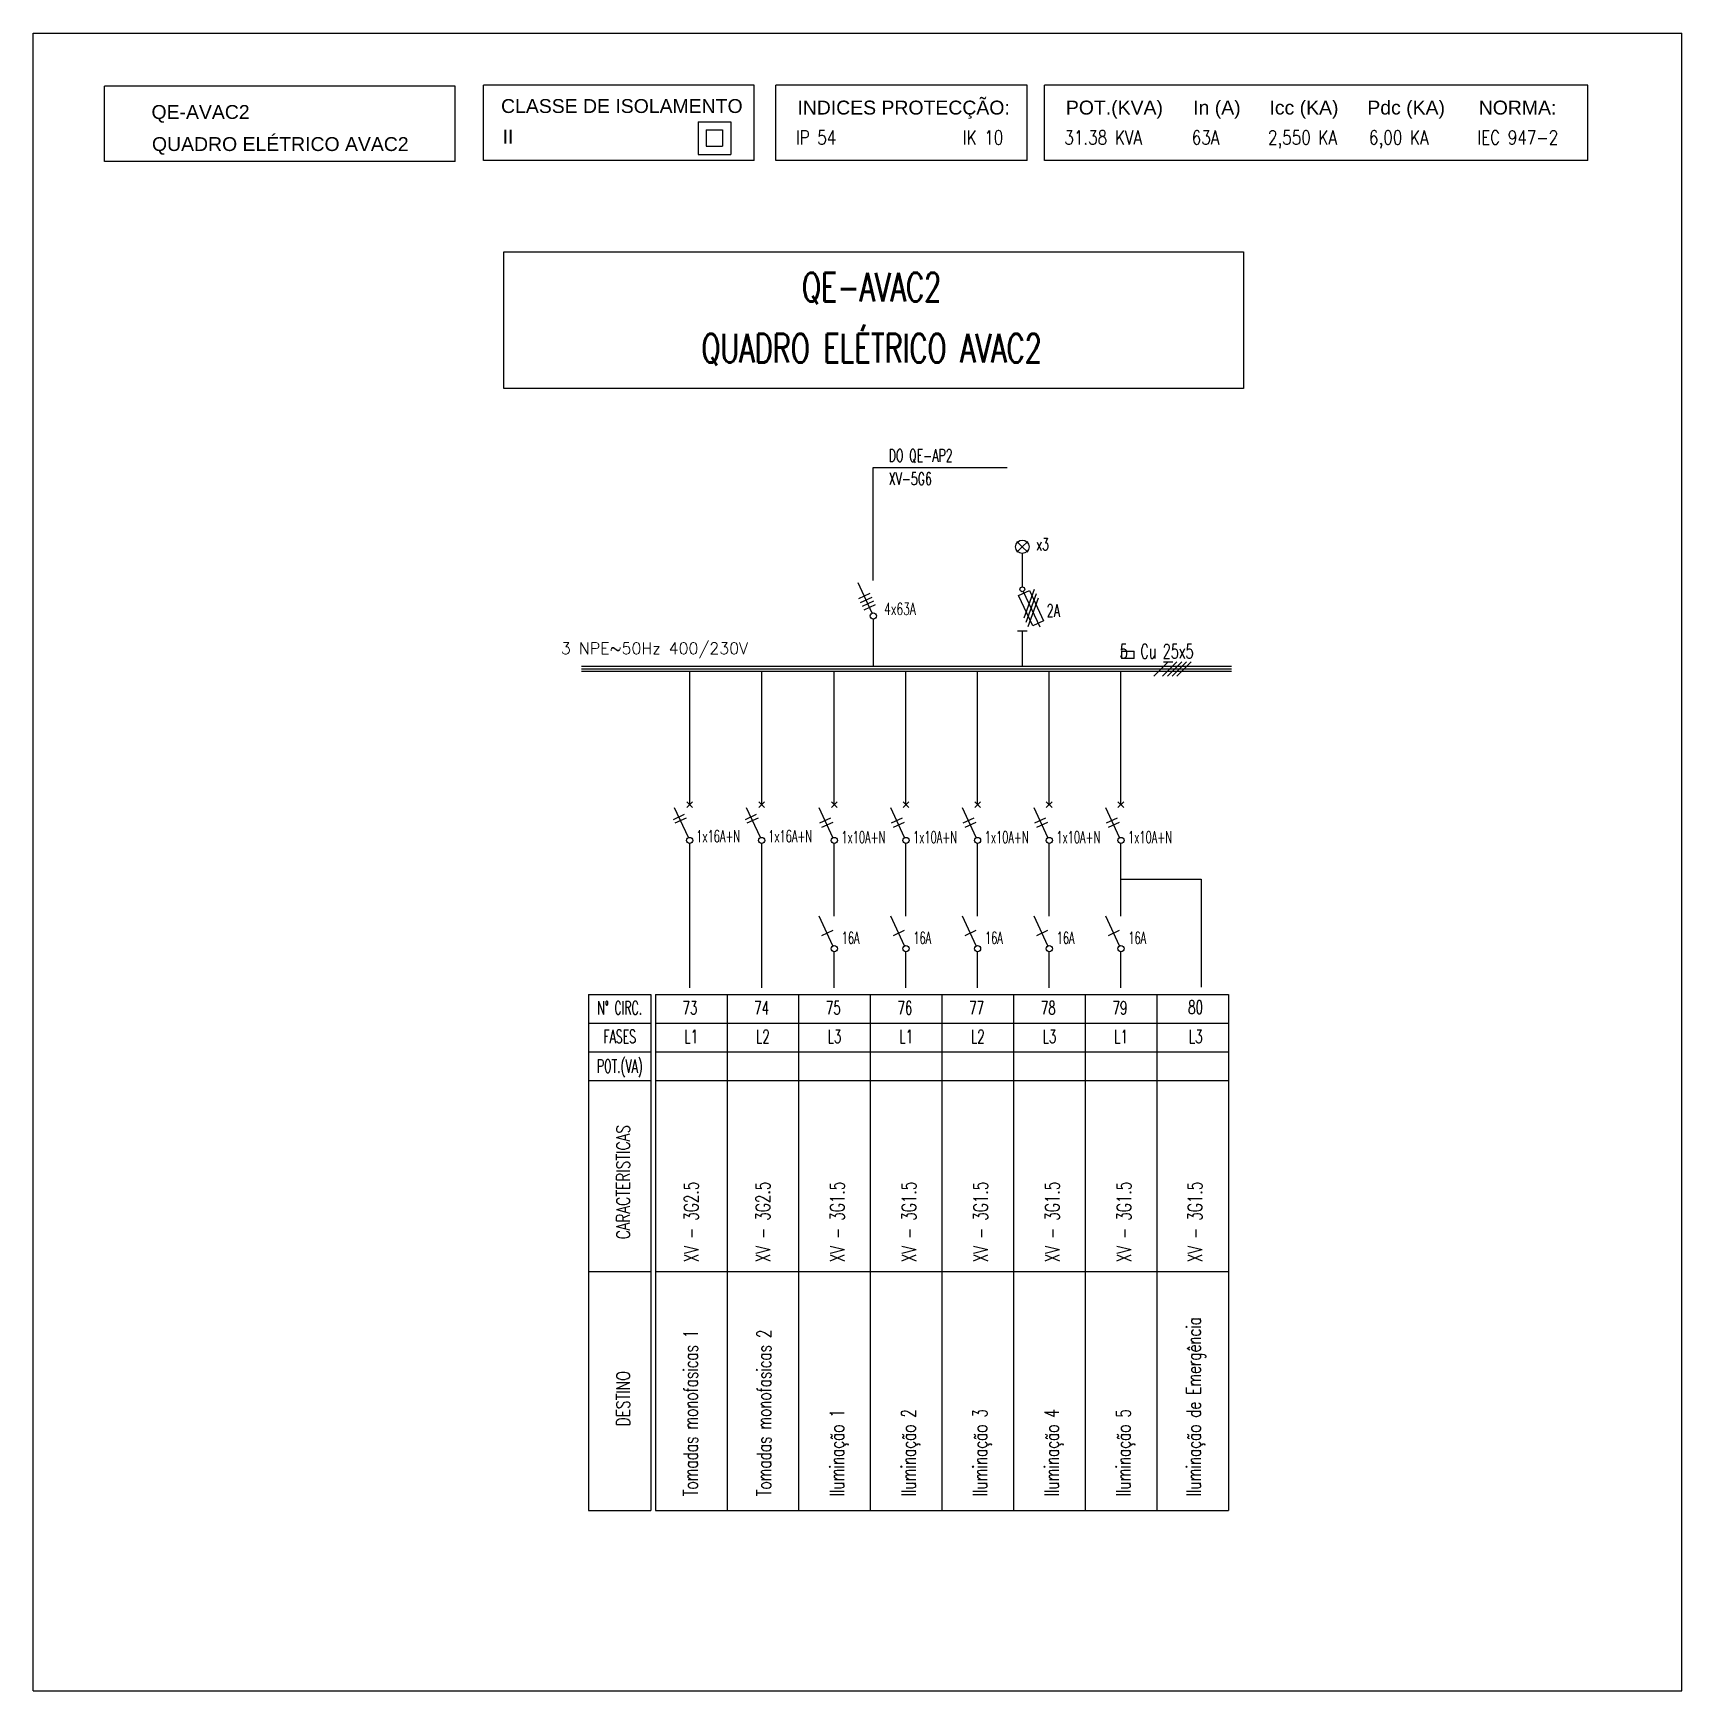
# Model space of a CAD drawing. Header units: millimetres. Extents: x -35961 to -35580, y 154458 to 154764.
# Drawn here: x -35677.07 to -35653.57, y 154486.51 to 154510.13 of the extents above; entities that cross this region are included whole.
import ezdxf
from ezdxf.enums import TextEntityAlignment as Align

# ---------------------------------------------------------------- set-up
doc = ezdxf.new("R2010")
doc.units = ezdxf.units.MM
doc.header["$MEASUREMENT"] = 0
doc.layers.add('ELÉCTRICO', color=255, linetype='Continuous')
doc.layers.add('SIMBOLOGIA', color=255, linetype='Continuous')
doc.styles.add('ARIAL', font='arial.ttf')
doc.styles.add('ROMANS', font='romans')
doc.styles.add('SIMPLEX', font='SIMPLEX')

msp = doc.modelspace()

# ---------------------------------------------------------------- linework, layer by layer
at = {"layer": 'ELÉCTRICO', "linetype": 'Continuous', "ltscale": 0.03}
for p, q in [((-35677.067, 154510.135), (-35653.57, 154510.135)), ((-35677.067, 154486.511), (-35653.57, 154486.511))]:
    msp.add_line(p, q, dxfattribs=at)
at = {"layer": 'SIMBOLOGIA', "linetype": 'Continuous', "ltscale": 0.03}
for p, q in [((-35677.067, 154486.511), (-35677.067, 154510.135)), ((-35653.57, 154486.511), (-35653.57, 154510.135)), ((-35665.649, 154497.551), (-35665.649, 154498.585)), ((-35664.628, 154497.551), (-35664.628, 154498.585)), ((-35663.607, 154497.551), (-35663.607, 154498.585)), ((-35662.585, 154497.551), (-35662.585, 154498.585)), ((-35661.564, 154497.551), (-35661.564, 154498.585)), ((-35661.564, 154498.077), (-35660.418, 154498.077)), ((-35660.418, 154498.077), (-35660.418, 154496.538))]:
    msp.add_line(p, q, dxfattribs=at)
at = {"layer": 'SIMBOLOGIA', "color": 8}
for p, q in [((-35676.051, 154508.306), (-35676.051, 154509.377)), ((-35671.052, 154509.377), (-35676.051, 154509.377)), ((-35671.052, 154508.306), (-35671.052, 154509.377)), ((-35670.647, 154508.321), (-35670.647, 154509.392)), ((-35666.79, 154509.392), (-35670.647, 154509.392)), ((-35666.79, 154508.321), (-35666.79, 154509.392)), ((-35666.48, 154508.321), (-35666.48, 154509.392)), ((-35662.901, 154509.392), (-35666.48, 154509.392)), ((-35662.901, 154508.321), (-35662.901, 154509.392)), ((-35662.653, 154508.321), (-35662.653, 154509.392)), ((-35654.908, 154509.392), (-35662.653, 154509.392)), ((-35654.908, 154508.321), (-35654.908, 154509.392)), ((-35671.052, 154508.306), (-35676.051, 154508.306)), ((-35666.79, 154508.321), (-35670.647, 154508.321)), ((-35662.901, 154508.321), (-35666.48, 154508.321)), ((-35654.908, 154508.321), (-35662.653, 154508.321))]:
    msp.add_line(p, q, dxfattribs=at)
at = {"layer": 'SIMBOLOGIA'}
for p, q in [((-35667.591, 154508.873), (-35667.124, 154508.873)), ((-35667.591, 154508.873), (-35667.591, 154508.406)), ((-35667.124, 154508.873), (-35667.124, 154508.406)), ((-35667.475, 154508.756), (-35667.475, 154508.523)), ((-35667.475, 154508.756), (-35667.241, 154508.756)), ((-35667.241, 154508.756), (-35667.241, 154508.523)), ((-35667.591, 154508.406), (-35667.124, 154508.406)), ((-35667.475, 154508.523), (-35667.241, 154508.523)), ((-35665.096, 154503.947), (-35663.186, 154503.947)), ((-35665.093, 154502.336), (-35665.093, 154503.947)), ((-35662.969, 154502.815), (-35663.046, 154502.892)), ((-35662.969, 154502.815), (-35663.046, 154502.738)), ((-35662.969, 154502.815), (-35662.892, 154502.892)), ((-35662.969, 154502.815), (-35662.892, 154502.738)), ((-35662.969, 154502.72), (-35662.969, 154502.243)), ((-35665.111, 154501.87), (-35665.311, 154502.299)), ((-35665.141, 154502.148), (-35665.303, 154502.072)), ((-35665.116, 154502.094), (-35665.278, 154502.018)), ((-35665.089, 154502.041), (-35665.251, 154501.966)), ((-35663.022, 154502.121), (-35662.868, 154502.193)), ((-35662.82, 154501.689), (-35663.022, 154502.121)), ((-35662.955, 154502.178), (-35662.719, 154501.673)), ((-35662.799, 154502.207), (-35662.947, 154501.8)), ((-35662.77, 154502.144), (-35662.918, 154501.737)), ((-35662.741, 154502.083), (-35662.889, 154501.676)), ((-35662.868, 154502.193), (-35662.666, 154501.761)), ((-35665.064, 154501.987), (-35665.226, 154501.912)), ((-35665.093, 154501.785), (-35665.093, 154501.107)), ((-35662.666, 154501.761), (-35662.82, 154501.689)), ((-35663.037, 154501.617), (-35662.901, 154501.617)), ((-35662.969, 154501.617), (-35662.969, 154501.107)), ((-35661.554, 154501.329), (-35661.377, 154501.329)), ((-35661.554, 154501.329), (-35661.554, 154501.224)), ((-35661.377, 154501.224), (-35661.377, 154501.329)), ((-35659.986, 154501.107), (-35669.252, 154501.107)), ((-35659.986, 154501.073), (-35669.252, 154501.073)), ((-35661.377, 154501.224), (-35661.554, 154501.224)), ((-35661.096, 154500.97), (-35660.891, 154501.175)), ((-35660.969, 154500.97), (-35660.765, 154501.175)), ((-35660.957, 154501.175), (-35660.826, 154501.175)), ((-35660.901, 154500.97), (-35660.697, 154501.175)), ((-35660.833, 154500.97), (-35660.629, 154501.175)), ((-35660.765, 154500.97), (-35660.561, 154501.175)), ((-35659.986, 154501.038), (-35669.252, 154501.038)), ((-35667.71, 154499.146), (-35667.71, 154501.038)), ((-35666.683, 154499.146), (-35666.683, 154501.038)), ((-35665.649, 154499.146), (-35665.649, 154501.038)), ((-35664.628, 154499.146), (-35664.628, 154501.038)), ((-35663.607, 154499.146), (-35663.607, 154501.038)), ((-35662.585, 154499.146), (-35662.585, 154501.038)), ((-35661.564, 154499.146), (-35661.564, 154501.038)), ((-35667.668, 154499.099), (-35667.751, 154499.182)), ((-35667.751, 154499.099), (-35667.668, 154499.182)), ((-35666.642, 154499.099), (-35666.725, 154499.182)), ((-35666.725, 154499.099), (-35666.642, 154499.182)), ((-35665.607, 154499.099), (-35665.691, 154499.182)), ((-35665.691, 154499.099), (-35665.607, 154499.182)), ((-35664.586, 154499.099), (-35664.669, 154499.182)), ((-35664.669, 154499.099), (-35664.586, 154499.182)), ((-35663.565, 154499.099), (-35663.648, 154499.182)), ((-35663.648, 154499.099), (-35663.565, 154499.182)), ((-35662.544, 154499.099), (-35662.627, 154499.182)), ((-35662.627, 154499.099), (-35662.544, 154499.182)), ((-35661.523, 154499.099), (-35661.606, 154499.182)), ((-35661.606, 154499.099), (-35661.523, 154499.182)), ((-35667.787, 154499), (-35667.947, 154498.926)), ((-35667.728, 154498.67), (-35667.926, 154499.093)), ((-35667.761, 154498.949), (-35667.921, 154498.875)), ((-35666.76, 154499), (-35666.92, 154498.926)), ((-35666.702, 154498.67), (-35666.899, 154499.093)), ((-35666.735, 154498.949), (-35666.895, 154498.875)), ((-35665.668, 154498.67), (-35665.865, 154499.093)), ((-35665.701, 154498.949), (-35665.861, 154498.875)), ((-35664.646, 154498.67), (-35664.844, 154499.093)), ((-35664.68, 154498.949), (-35664.84, 154498.875)), ((-35663.625, 154498.67), (-35663.823, 154499.093)), ((-35663.658, 154498.949), (-35663.818, 154498.875)), ((-35662.604, 154498.67), (-35662.802, 154499.093)), ((-35662.637, 154498.949), (-35662.797, 154498.875)), ((-35661.583, 154498.67), (-35661.78, 154499.093)), ((-35661.616, 154498.949), (-35661.776, 154498.875)), ((-35665.672, 154498.888), (-35665.832, 154498.813)), ((-35664.651, 154498.888), (-35664.811, 154498.813)), ((-35663.63, 154498.888), (-35663.789, 154498.813)), ((-35662.608, 154498.888), (-35662.768, 154498.813)), ((-35661.587, 154498.888), (-35661.747, 154498.813)), ((-35667.71, 154496.529), (-35667.71, 154498.585)), ((-35666.683, 154496.529), (-35666.683, 154498.585)), ((-35665.668, 154497.127), (-35665.865, 154497.551)), ((-35664.646, 154497.127), (-35664.844, 154497.551)), ((-35663.625, 154497.127), (-35663.823, 154497.551)), ((-35662.604, 154497.127), (-35662.802, 154497.551)), ((-35661.583, 154497.127), (-35661.78, 154497.551)), ((-35665.672, 154497.345), (-35665.832, 154497.271)), ((-35664.651, 154497.345), (-35664.811, 154497.271)), ((-35663.63, 154497.345), (-35663.789, 154497.271)), ((-35662.608, 154497.345), (-35662.768, 154497.271)), ((-35661.587, 154497.345), (-35661.747, 154497.271)), ((-35665.649, 154496.529), (-35665.649, 154497.043)), ((-35664.628, 154496.529), (-35664.628, 154497.043)), ((-35663.607, 154496.529), (-35663.607, 154497.043)), ((-35662.585, 154496.529), (-35662.585, 154497.043)), ((-35661.564, 154496.529), (-35661.564, 154497.043))]:
    msp.add_line(p, q, dxfattribs=at)
at = {"layer": 'SIMBOLOGIA', "linetype": 'Continuous'}
for p, q in [((-35669.151, 154496.435), (-35669.151, 154489.082)), ((-35669.151, 154496.435), (-35668.262, 154496.435)), ((-35668.262, 154496.435), (-35668.262, 154489.082)), ((-35668.199, 154496.435), (-35661.051, 154496.435)), ((-35668.199, 154496.435), (-35668.199, 154489.082)), ((-35667.178, 154496.435), (-35667.178, 154489.082)), ((-35666.157, 154496.435), (-35666.157, 154489.082)), ((-35665.136, 154496.435), (-35665.136, 154489.082)), ((-35664.114, 154496.435), (-35664.114, 154489.082)), ((-35663.093, 154496.435), (-35663.093, 154489.082)), ((-35662.072, 154496.435), (-35662.072, 154489.082)), ((-35661.051, 154496.435), (-35661.051, 154489.082)), ((-35661.051, 154496.435), (-35660.03, 154496.435)), ((-35660.03, 154496.435), (-35660.03, 154489.082)), ((-35669.151, 154496.026), (-35668.262, 154496.026)), ((-35668.199, 154496.026), (-35661.051, 154496.026)), ((-35661.051, 154496.026), (-35660.03, 154496.026)), ((-35669.151, 154495.618), (-35668.262, 154495.618)), ((-35668.199, 154495.618), (-35661.051, 154495.618)), ((-35661.051, 154495.618), (-35660.03, 154495.618)), ((-35669.151, 154495.209), (-35668.262, 154495.209)), ((-35668.199, 154495.209), (-35661.051, 154495.209)), ((-35661.051, 154495.209), (-35660.03, 154495.209)), ((-35669.151, 154492.486), (-35668.262, 154492.486)), ((-35668.199, 154492.486), (-35661.051, 154492.486)), ((-35661.051, 154492.486), (-35660.03, 154492.486)), ((-35669.151, 154489.082), (-35668.262, 154489.082)), ((-35668.199, 154489.082), (-35661.051, 154489.082)), ((-35661.051, 154489.082), (-35660.03, 154489.082))]:
    msp.add_line(p, q, dxfattribs=at)
at = {"layer": 'SIMBOLOGIA'}
msp.add_lwpolyline([(-35670.358, 154507.016), (-35659.819, 154507.016), (-35659.819, 154505.071), (-35670.358, 154505.071)], close=True, dxfattribs=at)
for centre, radius in [((-35662.969, 154502.815), 0.0953), ((-35662.969, 154502.209), 0.034), ((-35665.093, 154501.829), 0.0447), ((-35667.71, 154498.63), 0.0441), ((-35666.683, 154498.63), 0.0441), ((-35665.649, 154498.63), 0.0441), ((-35664.628, 154498.63), 0.0441), ((-35663.607, 154498.63), 0.0441), ((-35662.585, 154498.63), 0.0441), ((-35661.564, 154498.63), 0.0441), ((-35665.649, 154497.087), 0.0441), ((-35664.628, 154497.087), 0.0441), ((-35663.607, 154497.087), 0.0441), ((-35662.585, 154497.087), 0.0441), ((-35661.564, 154497.087), 0.0441)]:
    msp.add_circle(centre, radius, dxfattribs=at)

# ---------------------------------------------------------------- texts
at = {"layer": 'SIMBOLOGIA', "style": 'ARIAL'}
for s, p in [('QE-AVAC2', (-35675.38, 154508.912)), ('CLASSE DE ISOLAMENTO', (-35670.398, 154508.997)), ('INDICES PROTECÇÃO:', (-35666.175, 154508.975)), ('POT.(KVA)', (-35662.348, 154508.975)), ('In (A)', (-35660.534, 154508.975)), ('Icc (KA)', (-35659.447, 154508.975)), ('Pdc (KA)', (-35658.052, 154508.975)), ('NORMA:', (-35656.464, 154508.975)), ('QUADRO ELÉTRICO AVAC2', (-35675.373, 154508.455)), ('II', (-35670.376, 154508.559))]:
    msp.add_text(s, height=0.198, dxfattribs=at).set_placement(p)
at = {"layer": 'SIMBOLOGIA', "color": 7, "style": 'ROMANS', "width": 0.8}
for s, p in [('IP 54', (-35666.197, 154508.549)), ('IK 10', (-35663.818, 154508.549)), ('31.38 KVA', (-35662.37, 154508.549)), ('63A', (-35660.555, 154508.549)), ('2,550 KA', (-35659.469, 154508.549)), ('6,00 KA', (-35658.029, 154508.549)), ('IEC 947-2', (-35656.485, 154508.549))]:
    msp.add_text(s, height=0.198, dxfattribs=at).set_placement(p)
at = {"layer": 'SIMBOLOGIA', "style": 'SIMPLEX', "width": 0.7}
for s, height, p in [('QE-AVAC2', 0.4085, (-35665.116, 154506.311)), ('QUADRO ELÉTRICO AVAC2', 0.40846, (-35665.116, 154505.439))]:
    msp.add_text(s, height=height, dxfattribs=at).set_placement(p, align=Align.CENTER)
at = {"layer": 'SIMBOLOGIA', "style": 'SIMPLEX', "width": 0.65}
for s, height, p in [('DO QE-AP2', 0.177, (-35664.874, 154504.027)), ('XV-5G6', 0.177, (-35664.874, 154503.696)), ('x3', 0.177, (-35662.771, 154502.763)), ('4x63A', 0.1702, (-35664.937, 154501.844)), ('2A', 0.177, (-35662.621, 154501.818))]:
    msp.add_text(s, height=height, dxfattribs=at).set_placement(p)
at = {"layer": 'SIMBOLOGIA', "color": 7, "style": 'ROMANS'}
msp.add_text('3 NPE~50Hz 400/230V', height=0.165, dxfattribs=at).set_placement((-35669.544, 154501.285))
at = {"layer": 'SIMBOLOGIA', "style": 'SIMPLEX', "width": 0.65}
msp.add_text('5  Cu 25x5', height=0.2042, dxfattribs=at).set_placement((-35660.529, 154501.224), align=Align.RIGHT)
at = {"layer": 'SIMBOLOGIA', "style": 'SIMPLEX', "width": 0.6}
for s, p in [('1x16A+N', (-35667.616, 154498.776)), ('1x16A+N', (-35666.59, 154498.776)), ('1x10A+N', (-35665.547, 154498.761)), ('1x10A+N', (-35664.526, 154498.761)), ('1x10A+N', (-35663.505, 154498.761)), ('1x10A+N', (-35662.484, 154498.761)), ('1x10A+N', (-35661.462, 154498.761)), ('16A', (-35665.543, 154497.327)), ('16A', (-35664.522, 154497.327)), ('16A', (-35663.501, 154497.327)), ('16A', (-35662.479, 154497.327)), ('16A', (-35661.458, 154497.327))]:
    msp.add_text(s, height=0.1702, dxfattribs=at).set_placement(p, align=Align.TOP_LEFT)
at = {"layer": 'SIMBOLOGIA', "style": 'SIMPLEX'}
for s, width, p in [('N%%D CIRC.', 0.6, (-35668.707, 154496.244)), ('73', 0.65, (-35667.706, 154496.244)), ('74', 0.65, (-35666.685, 154496.244)), ('75', 0.65, (-35665.663, 154496.244)), ('76', 0.65, (-35664.642, 154496.244)), ('77', 0.65, (-35663.621, 154496.244)), ('78', 0.65, (-35662.6, 154496.244)), ('79', 0.65, (-35661.579, 154496.244)), ('80', 0.65, (-35660.5, 154496.253)), ('FASES', 0.6, (-35668.707, 154495.836)), ('L1', 0.65, (-35667.689, 154495.836)), ('L2', 0.65, (-35666.668, 154495.836)), ('L3', 0.65, (-35665.646, 154495.836)), ('L1', 0.65, (-35664.625, 154495.836)), ('L2', 0.65, (-35663.604, 154495.836)), ('L3', 0.65, (-35662.583, 154495.836)), ('L1', 0.65, (-35661.562, 154495.836)), ('L3', 0.65, (-35660.498, 154495.836)), ('POT.(VA)', 0.6, (-35668.707, 154495.4))]:
    msp.add_text(s, height=0.1905, dxfattribs=dict(at, width=width)).set_placement(p, align=Align.MIDDLE)
at = {"layer": 'SIMBOLOGIA', "style": 'SIMPLEX', "width": 0.75}
for s, height, p in [('CARACTERISTICAS', 0.19049, (-35668.658, 154493.761)), ('DESTINO', 0.1905, (-35668.658, 154490.675))]:
    msp.add_text(s, height=height, rotation=90, dxfattribs=at).set_placement(p, align=Align.MIDDLE)
at = {"layer": 'SIMBOLOGIA', "style": 'SIMPLEX', "width": 0.7}
for s, height, p in [('XV - 3G2.5', 0.2042, (-35667.586, 154492.622)), ('XV - 3G2.5', 0.2042, (-35666.565, 154492.622)), ('XV - 3G1.5', 0.2042, (-35665.503, 154492.622)), ('XV - 3G1.5', 0.2042, (-35664.482, 154492.622)), ('XV - 3G1.5', 0.2042, (-35663.461, 154492.622)), ('XV - 3G1.5', 0.2042, (-35662.44, 154492.622)), ('XV - 3G1.5', 0.2042, (-35661.418, 154492.622)), ('XV - 3G1.5', 0.2042, (-35660.406, 154492.622)), ('Tomadas monofasicas 1', 0.20423, (-35667.594, 154489.283)), ('Tomadas monofasicas 2', 0.20423, (-35666.548, 154489.283)), ('Iluminação de Emergência', 0.20423, (-35660.424, 154489.283)), ('Iluminação 1', 0.20423, (-35665.51, 154489.283)), ('Iluminação 2', 0.20423, (-35664.489, 154489.283)), ('Iluminação 3', 0.20423, (-35663.468, 154489.283)), ('Iluminação 4', 0.20423, (-35662.447, 154489.283)), ('Iluminação 5', 0.20423, (-35661.426, 154489.283))]:
    msp.add_text(s, height=height, rotation=90, dxfattribs=at).set_placement(p)

doc.saveas('drawing.dxf')
